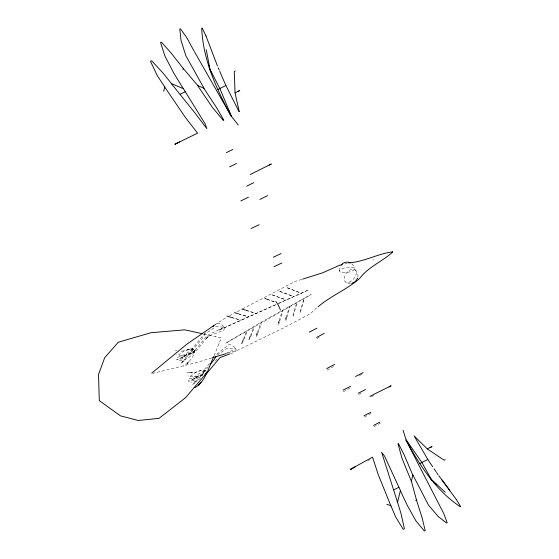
<?xml version="1.0" encoding="UTF-8"?>
<svg xmlns="http://www.w3.org/2000/svg" width="559" height="559" viewBox="0 0 559 559"><rect width="100%" height="100%" fill="white"/><g stroke="black" fill="none" stroke-linecap="round" stroke-linejoin="round"><path stroke-width="0.42" stroke-dasharray="2.79 2.1" d="M339.404 270.752L339.425 268.446L340.193 266.287M357.837 276.957C358.487 274.183 357.033 271.464 355.056 269.592M215.306 337.105L215.411 336.546M218.974 343.897L219.079 343.338M300.428 312.32L304.11 298.813M300.267 311.468L304.019 298.345L311.188 294.523L225.55 343.275L261.088 322.222L304.019 298.345M293.147 316.485L297.011 303.062M292.93 315.339L296.85 302.216M285.859 320.614L286.613 318.113M286.865 317.281L289.904 307.275M286.11 317.61L289.681 306.129M278.557 324.702L279.346 322.215M279.612 321.383L282.784 311.447M279.067 320.747L282.526 310.084M257.524 332.06L261.088 322.222M256.595 336.7L257.489 334.268M257.79 333.45L261.367 323.71M250.488 335.61L253.954 326.351M250.809 336.581L254.219 327.707M243.556 339.006L246.84 330.523M243.85 339.676L247.057 331.669M214.076 355.72L221.35 337.846L203.469 333.94M181.06 363.266C186.433 360.408 188.669 350.717 195 350.248L205.915 337.091L209.304 334.317L224.466 327.134C222.056 324.716 217.633 320.908 214.775 325.058M192.645 384.725L196.132 381.58L193.232 383.837M205.23 332.738L191.618 349.55L191.374 351.688L192.499 352.526L194.483 352.722L208.514 336.085L205.649 339.25L208.514 336.085L223.467 330.39L224.236 329.167L224.466 327.134L215.774 326.722L204.957 334.107L202.288 338.53L191.374 351.688L184.163 356.705L176.623 359.64C183.841 359.856 189.899 354.818 195 350.248C193.176 348.047 189.983 348.928 187.649 349.508L190.542 348.949L184.512 350.689L178.698 354.86M209.45 363.476L203.21 371.008L202.966 373.146L204.084 373.985M208.423 366.564C203.623 373.622 196.482 378.897 188.215 381.098L193.379 380.644L203.42 374.572M215.32 361.177L217.5 358.55M195.929 381.818L204.321 371.98L206.11 371.588M216.822 354.196L228.358 344.931C231.335 343.701 233.969 346.922 236.059 348.592C236.667 351.988 233.047 352.995 230.483 353.637M190.284 376.319L196.097 372.147L198.983 370.994L203.441 370.261L205.705 370.883M316.68 307.792L310.469 313.641L284.915 327.218L238.407 349.927L226.765 353.435M177.51 357.292L182.178 355.873L192.506 349.71L195 350.248C194.239 356.817 188.683 362.637 183.443 366.222M189.096 378.75C195.343 378.485 200.003 370.505 206.103 371.442M182.045 362.071L184.547 360.129L181.64 362.379M214.852 324.842L226.486 317.316M217.269 355.077L227.359 348.18L236.059 348.592L226.199 353.26M200.639 378.345L195.357 381.476L190.926 382.132M202.658 374.761C198.04 376.64 192.701 377.947 187.88 375.9M316.848 338.607L319.867 336.874M327.029 370.198L334.17 366.208M359.535 375.578L361.813 374.327M358.633 394.486L362.176 392.565M343.324 391.698L350.877 387.646M364.321 417.119L371.071 413.499M373.887 426.664L380.225 423.268M229.546 315.716L234.137 313.313M237.191 311.712L241.781 309.316M242.55 308.917L294.824 281.547L301.923 279.381M367.927 460.672L369.995 459.617M278.899 303.376L308.68 289.876L277.054 304.061M275.908 304.725L218.548 330.313L276.265 304.417M175.142 350.849L176.784 350.717M186.734 372.308L192.548 372.832L188.984 372.364C194.644 374.914 200.94 368.053 206.138 371.309M211.784 357.949L195.978 362.714L152.81 373.405M344.798 263.953L347.181 263.331M180.522 358.242L186.601 354.553L182.248 357.487L186.629 354.588L193.694 352.568L195 350.248L192.457 348.928L180.962 351.373M192.114 379.701L198.186 376.011L203.043 374.705M179.334 360.674C185.658 360.338 192.513 356.09 195 350.248C190.731 355.007 182.954 356.586 176.91 354.623M350.346 283.476L348.488 283.336L345.42 281.89M230.909 317.288L241.285 320.23M231.636 317.554L240.852 320.181M238.511 313.795L248.839 316.869M238.295 313.816L248.329 316.806M246.1 310.308L256.378 313.501M245.813 310.315L255.819 313.431M267.23 299.261L275.007 302.007M266.678 299.198L275.273 302.216M271.933 294.831L285.949 299.952M272.443 294.893L286.376 300.001M279.542 291.288L293.517 296.591M279.968 291.344L293.831 296.626M287.165 287.752L301.091 293.23M287.48 287.794L301.266 293.251M351.814 263.834L353.917 266.133L354.644 268.32M436.509 472.516L438.403 475.332M436.474 472.341L438.368 475.164M219.47 70.609L217.779 66.696L219.407 70.602M372.937 259.159L373.244 260.068M373.664 395.527A686.221 284.349 -31.5 0 1 370.163 397.442M187.034 363.692L189.242 361.163L187.034 363.692M198.186 376.011L193.84 378.946L198.214 376.046M349.13 282.19A7.812 4.64 -51.4 0 0 355.964 270.759A7.812 4.64 -51.4 0 0 345.623 274.273A7.812 4.64 -51.4 0 0 349.13 282.19M342.562 272.561A7.812 2.446 -9 0 0 354.776 269.075A7.812 2.446 -9 0 0 343.932 268.103A7.812 2.446 -9 0 0 342.562 272.561"/><path stroke-width="0.84" d="M206.641 372.734C204.615 378.729 200.45 384.368 195.035 387.68M163.71 91.243L164.744 86.931L157.352 75.738L150.469 61.322L151.643 60.742L162.955 72.977L171.487 83.605L183.247 88.629L173.996 73.474L164.961 56.159L160.552 42.512L161.397 42.093L171.194 53.091L183.506 68.785L197.718 85.52L204.077 88.322L185.854 55.76L181.011 40.346L179.781 29.082L180.424 28.768L186.699 37.544L193.959 50.834M405.988 440.143L443.748 513.504L447.165 522.679L446.529 523.014L438.137 516.46L428.508 505.077L412.856 474.919L411.389 481.18L416.588 500.382L422.059 517.613L425.203 530.582L424.372 531.022L415.917 520.848L407.218 505.315L400.384 490.69L397.54 502.185L401.131 514.007L404.388 528.744L403.228 529.359L395.611 516.914L390.895 505.685L386.793 504.323M285.593 319.252L286.11 317.61M278.27 323.214L278.801 321.572M256.336 335.337L257.224 332.878M249.041 339.467L250.201 336.378M241.761 343.631L243.256 339.774M357.641 278.123L355.405 281.596L351.73 283.406M213.748 356.509L207.221 372.273L185.511 397.715L159.022 418.37L138.213 420.466L120.465 415.861L99.292 400.628L98.524 374.488L104.701 357.669L118.298 342.22L150.839 332.752L184.708 329.831L202.617 333.751M216.102 356.307L213.873 359.989L210.058 364.594M151.734 373.132L186.986 344.092L214.139 325.331M205.901 373.51L206.138 373.153M341.13 265.064C343.086 262.283 346.985 261.437 350.081 262.695M392.802 251.955C382.37 261.507 368.479 266.769 359.807 278.284C347.104 289.534 330.991 295.718 318.092 306.772M212.776 326.652L214.111 325.59M430.053 447.654L432.044 446.536L427.349 448.849M326.722 368.598L334.603 364.342M309.323 332.172L317.023 328.112M316.618 337.412L324.234 333.395M352.722 468.267A562.983 233.285 -31.5 0 1 350.549 469.336L355.119 466.926M445.167 459.736L444.23 460.232L427.376 448.996L414.086 435.88L427.949 459.659L432.687 466.709M343.037 390.175L350.612 386.255M364.063 415.756L370.834 412.262M373.643 425.385L380.001 422.101M393.857 489.859L398.909 487.259L384.655 456.27L381.643 452.315L397.624 502.611M358.382 393.187L365.509 389.546M415.735 500.494L416.532 500.088M355.503 376.48L363.168 372.615M419.648 463.607L427.845 459.505M235.094 92.857L239.776 90.516L237.722 91.515M217.682 89.622L225.878 85.534L219.806 71.398M259.886 199.43L267.579 195.601M182.807 69.197L183.611 68.799M180.215 94.254L185.302 91.739L204.992 123.595L206.844 128.633L194.832 112.792L171.333 83.584M246.603 186.203L253.772 182.646M226.36 152.656L232.775 149.484M229.651 166.868L236.485 163.494M240.838 200.94L248.489 197.152M235.227 71L234.277 71.468L235.039 92.85L239.224 111.632M177.126 143.125A562.983 49.073 -25.5 0 0 174.96 144.208L179.6 141.916M273.316 257.231L281.107 253.541M273.973 266.72L281.855 262.996M251.061 228.498L259.18 224.683M229.686 353.938L220.106 357.543L206.075 374.181L205.034 374.39M302.705 279.137L322.641 272.806L339.243 265.399L342.415 264.575M212.623 357.697L225.934 353.686M348.767 262.919C364.091 261.829 377.591 253.793 392.725 251.788M197.572 85.506L212.755 107.88L223.39 120.465L223.817 120.248L216.752 107.908L203.86 88.301M164.605 86.911L185.385 117.432L197.572 133.182L192.673 135.578A562.983 49.073 -25.5 0 1 174.96 144.208M226.919 316.156L230.909 317.288M234.542 312.621L237.722 313.564M242.152 309.078L245.31 310.056M264.889 298.443L266.447 298.988M434.029 482.417L436.551 484.73M445.264 492.318L431.38 479.412L421.856 462.496L406.058 439.695L403.109 430.325M238.211 124.985L231.489 116.44L219.89 88.525L210.072 69.623L206.243 49.73M438.808 475.702L449.681 490.124M441.945 479.978L456.347 499.557M406.204 440.443L407.686 442.574M434.105 468.819L435.999 471.635M275.818 301.385L278.256 305.095L280.464 310M183.408 88.643L185.302 91.739M456.333 499.473L460.574 506.461L460.176 506.685C435.978 490.571 419.55 465.298 406.134 440.066M194.364 51.568L231.349 116.426C216.536 89.202 202.931 59.624 201.743 28.153L202.155 27.95L206.012 35.958M429.857 477.162L431.513 480.111M211.777 73.376L209.814 69.596L209.031 65.452M225.885 85.492L239.035 111.681M398.909 487.259L400.307 490.264M228.561 110.032L230.546 114.812M205.978 35.958L217.444 65.913M412.968 475.492L404.262 455.11L398.427 443.566L398.001 443.783L401.977 458.247L411.466 481.565M400.384 490.69L400.468 491.116M390.965 506.056L378.136 474.339L372.553 457.178L367.759 459.777A562.983 233.285 -31.5 0 0 350.549 469.336M389.05 386.975A686.221 284.349 -31.5 0 0 391.139 385.794A686.221 284.349 -31.5 0 0 369.953 396.352M269.186 165.024A686.221 59.82 -25.5 0 1 271.346 163.976A686.221 59.82 -25.5 0 1 250.159 174.534M198.62 385.151L200.849 382.594L198.62 385.151"/></g></svg>
